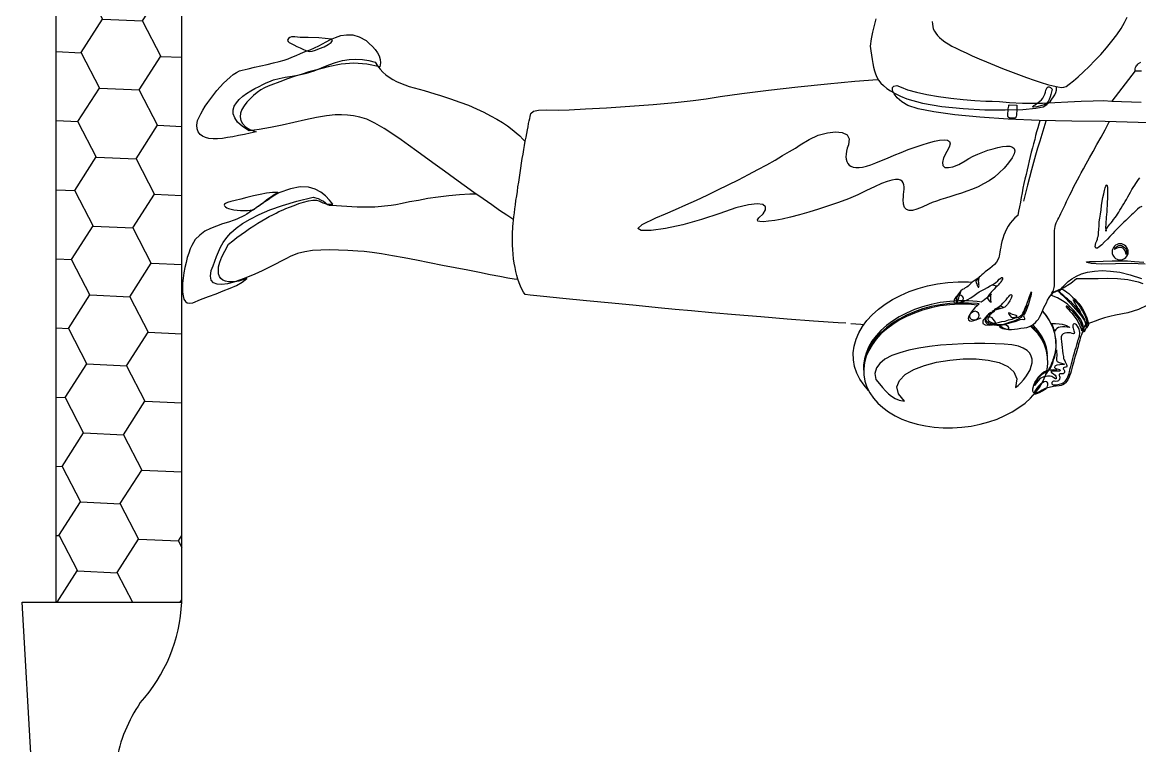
# Model space of a CAD drawing. Header units: inches. Extents: x -48022 to 80112, y -8164 to 5118.
# Drawn here: x 70056.1 to 70132, y -2224.5 to -2175.4 of the extents above; entities that cross this region are included whole.
import ezdxf

# ---------------------------------------------------------------- set-up
doc = ezdxf.new("R2010")
doc.units = ezdxf.units.IN
doc.header["$LTSCALE"] = 10
doc.linetypes.add('Amconstr', pattern=[9999, 9999, 0])
for name, color, linetype in [('1_HATCH', 8, 'Continuous'), ('1_LINE', 4, 'Continuous'), ('1_MAN', 7, 'Continuous'), ('CKS_PROPERTY LINE', 5, 'Continuous'), ('MS GATE', 1, 'Continuous')]:
    doc.layers.add(name, color=color, linetype=linetype)

# ---------------------------------------------------------------- blocks, each defined once
blk = doc.blocks.new('A$C0EFB6530')
at = {"layer": '1_LINE', "lineweight": 30}
for p, q in [((0, 0), (0, 25)), ((45, 17.5), (45, 2.5)), ((45, 2.5), (0, 0))]:
    blk.add_line(p, q, dxfattribs=at)
for centre, radius, start, end in [((-1.11, 0.02), 25, 47.5584, 87.4438), ((29.69, 39.23), 25, 236.1149, 259.1777), ((8.16, 205.93), 192, 275.033, 281.0635)]:
    blk.add_arc(centre, radius, start, end, dxfattribs=at)
blk = doc.blocks.new('Frau1')
at = {"layer": '1_MAN'}
blk.add_line((1035.69, 140.57), (1039.17, 137.89), dxfattribs=at)
at = {"layer": '1_MAN', "linetype": 'Continuous'}
for points in [[(1061.31, 131.02), (1061.28, 131.1), (1060.76, 132.25), (1060.23, 133.14), (1059.67, 133.79), (1059.67, 133.98), (1059.67, 134.5), (1059.67, 135.28), (1059.67, 136.29), (1059.66, 137.42), (1059.67, 138.56), (1059.79, 139.74), (1060.07, 140.95), (1060.25, 141.46)], [(1039.17, 137.89), (1039.3, 141.27)], [(1041.76, 145.3), (1041.65, 140.93), (1041.55, 137.11), (1041.51, 133.26), (1041.42, 129.48), (1041.25, 125.91), (1041.02, 122.63), (1040.75, 119.73), (1040.43, 117.31), (1040.06, 115.48), (1039.68, 114.31), (1039.26, 113.61), (1038.8, 113.07), (1038.35, 112.71), (1037.95, 112.52), (1037.62, 112.52), (1037.43, 112.67), (1037.39, 113.02), (1037.58, 113.53), (1037.87, 114.28), (1038.15, 115.29), (1038.4, 116.49), (1038.63, 117.84), (1038.82, 119.26), (1038.98, 120.69), (1039.09, 122.06), (1039.17, 123.34), (1039.18, 124.04), (1039.24, 124.92), (1039.32, 126.07), (1039.41, 127.57), (1039.43, 128.6), (1039.41, 129.88), (1039.34, 131.31), (1039.26, 132.82), (1039.18, 134.33), (1039.13, 135.72), (1039.11, 136.94), (1039.17, 137.89)], [(1058.01, 141.75), (1057.96, 140.13), (1058, 138.31), (1058.01, 136.65), (1057.96, 135.51), (1057.84, 135.01), (1057.77, 134.97), (1057.73, 135.32), (1057.71, 135.99), (1057.69, 136.9), (1057.65, 137.93), (1057.63, 138.92), (1057.65, 139.69), (1057.71, 140.51), (1057.79, 141.58)], [(1055.55, 136.02), (1055.32, 136.14), (1055.15, 136.22), (1054.98, 136.25), (1054.83, 136.31), (1054.62, 136.33), (1054.37, 136.35), (1054.01, 136.37), (1053.55, 136.41), (1053.15, 136.44), (1052.71, 136.5), (1052.23, 136.56), (1051.74, 136.64), (1051.26, 136.71), (1050.76, 136.79), (1050.31, 136.86), (1049.91, 136.96), (1049.52, 137.04), (1049.22, 137.13), (1049.01, 137.21), (1048.88, 137.26), (1048.86, 137.32), (1048.95, 137.36), (1049.18, 137.4), (1049.56, 137.4), (1050.02, 137.4), (1050.44, 137.38), (1050.86, 137.36), (1051.24, 137.34), (1051.62, 137.32), (1051.97, 137.3), (1052.29, 137.28), (1052.6, 137.25), (1052.86, 137.23), (1053.11, 137.21), (1053.32, 137.19), (1053.53, 137.19), (1053.68, 137.17), (1053.82, 137.17), (1053.93, 137.19), (1054.01, 137.21), (1054.12, 137.23), (1054.18, 137.23), (1054.2, 137.21), (1054.18, 137.19), (1054.08, 137.21), (1053.93, 137.28), (1053.72, 137.42), (1053.42, 137.67), (1053.24, 137.82), (1053.05, 137.97), (1052.86, 138.1), (1052.65, 138.26), (1052.44, 138.41), (1052.23, 138.54), (1052.01, 138.7), (1051.78, 138.83), (1051.55, 138.98), (1051.3, 139.13), (1051.05, 139.29), (1050.78, 139.42), (1050.54, 139.57), (1050.25, 139.73), (1049.98, 139.9), (1049.7, 140.05), (1049.41, 140.2), (1049.16, 140.37), (1048.91, 140.53), (1048.69, 140.68), (1048.46, 140.83), (1048.25, 140.99), (1048.04, 141.14)], [(1051.36, 141.35), (1051.49, 141.1), (1051.68, 140.85), (1051.81, 140.7), (1051.97, 140.55), (1052.16, 140.36), (1052.33, 140.15), (1052.54, 139.94), (1052.75, 139.73), (1052.98, 139.5), (1053.19, 139.27), (1053.42, 139.04), (1053.65, 138.81), (1053.86, 138.58), (1054.08, 138.37), (1054.27, 138.18), (1054.47, 137.99), (1054.66, 137.82), (1054.81, 137.67), (1055.12, 137.38), (1055.46, 137.05), (1055.78, 136.75), (1056.03, 136.44), (1056.18, 136.22), (1056.18, 136.04), (1055.99, 135.97), (1055.55, 136.02)], [(1062.82, 141.94), (1063.28, 140.97), (1063.64, 139.74), (1063.91, 138.3), (1064.06, 137.67), (1064.23, 137.05), (1064.43, 136.48), (1064.6, 135.97), (1064.77, 135.55), (1064.9, 135.2), (1065, 134.99), (1065.04, 134.92), (1064.69, 134.8), (1064.35, 134.67), (1064.04, 134.5), (1063.74, 134.31), (1063.45, 134.12), (1063.18, 133.91), (1062.92, 133.68), (1062.69, 133.45), (1062.46, 133.22), (1062.25, 132.99), (1062.04, 132.76), (1061.87, 132.55), (1061.7, 132.34), (1061.52, 132.15), (1061.39, 131.96), (1061.26, 131.81), (1060.99, 131.96), (1060.69, 132.19), (1060.36, 132.48), (1060.04, 132.84), (1059.71, 133.28), (1059.43, 133.79), (1059.16, 134.4), (1058.97, 135.09), (1058.82, 135.87), (1058.76, 136.77), (1058.82, 137.74), (1058.97, 138.83), (1059.25, 140.01), (1059.67, 141.31)], [(1035.69, 140.57), (1035.56, 140.57), (1035.45, 140.58), (1035.31, 140.62), (1035.22, 140.68), (1035.1, 140.74), (1035.01, 140.81), (1034.91, 140.89), (1034.84, 140.99), (1034.68, 141.23)], [(1035.71, 141.31), (1035.73, 140.91), (1035.73, 140.66), (1035.69, 140.57)], [(1029.97, 117.12), (1030.28, 117.14), (1030.56, 117.18), (1030.83, 117.25), (1031.1, 117.38), (1031.34, 117.54), (1031.59, 117.73), (1031.84, 117.96), (1032.07, 118.24), (1032.32, 118.57), (1032.56, 118.95), (1032.81, 119.39), (1033.06, 119.88), (1033.33, 120.42), (1033.61, 121.05), (1033.94, 121.75), (1034.28, 122.55), (1034.64, 123.41), (1035.03, 124.31), (1035.39, 125.25), (1035.75, 126.18), (1036.11, 127.11), (1036.44, 128.03), (1036.74, 128.91), (1037.01, 129.71), (1037.24, 130.45), (1037.41, 131.1), (1037.54, 131.66), (1037.6, 132.06), (1037.58, 132.34), (1037.47, 132.61), (1037.2, 132.97), (1036.84, 133.45), (1036.36, 134), (1035.79, 134.61), (1035.16, 135.26), (1034.47, 135.93), (1033.77, 136.6), (1033, 137.26), (1032.26, 137.88), (1031.52, 138.45), (1030.79, 138.96), (1030.1, 139.36), (1029.47, 139.67)], [(1056.6, 137.91), (1056.79, 137.93), (1056.97, 137.99), (1057.12, 138.07), (1057.27, 138.18), (1057.38, 138.31), (1057.46, 138.49), (1057.52, 138.66), (1057.54, 138.85), (1057.52, 139.04), (1057.46, 139.21), (1057.38, 139.36), (1057.27, 139.52), (1057.12, 139.63), (1056.97, 139.71), (1056.79, 139.76), (1056.6, 139.78), (1056.41, 139.76), (1056.24, 139.71), (1056.09, 139.63), (1055.93, 139.52), (1055.82, 139.36), (1055.74, 139.21), (1055.69, 139.04), (1055.67, 138.85), (1055.69, 138.66), (1055.74, 138.49), (1055.82, 138.31), (1055.93, 138.18), (1056.09, 138.07), (1056.24, 137.99), (1056.41, 137.93), (1056.6, 137.91)], [(1056.35, 138.14), (1056.24, 138.22), (1056.13, 138.31), (1056.01, 138.43), (1055.93, 138.56), (1055.86, 138.7), (1055.84, 138.85), (1055.88, 139.02), (1055.97, 139.19), (1056.09, 139.34), (1056.22, 139.46), (1056.34, 139.53), (1056.45, 139.57), (1056.56, 139.59), (1056.68, 139.59), (1056.79, 139.57), (1056.91, 139.55), (1056.7, 139.5), (1056.49, 139.42), (1056.32, 139.31), (1056.18, 139.15), (1056.11, 138.98), (1056.09, 138.75), (1056.16, 138.47), (1056.35, 138.14)], [(1064.25, 123.26), (1064.56, 123.26), (1064.79, 123.34), (1064.92, 123.47), (1064.98, 123.66), (1065.02, 123.93), (1065.04, 124.23), (1065.07, 124.58), (1065.13, 124.96), (1065.36, 125.26), (1065.49, 125.59), (1065.57, 125.93), (1065.57, 126.28), (1065.55, 126.64), (1065.49, 127), (1065.44, 127.38), (1065.38, 127.74), (1065.34, 128.07), (1065.25, 128.36), (1065.11, 128.62), (1064.96, 128.85), (1064.77, 129.06), (1064.58, 129.23), (1064.37, 129.4), (1064.14, 129.54), (1063.87, 129.67), (1063.6, 129.79), (1063.34, 129.9), (1063.05, 130.03), (1062.77, 130.17), (1062.48, 130.32), (1062.19, 130.47), (1061.89, 130.66), (1061.62, 130.83), (1061.39, 130.97), (1061.2, 131.08), (1061.03, 131.16), (1060.88, 131.2), (1060.72, 131.24), (1060.55, 131.25), (1060.38, 131.25), (1060.25, 131.25), (1060.04, 131.25), (1059.75, 131.25), (1059.43, 131.25), (1059.06, 131.25), (1058.64, 131.25), (1058.22, 131.25), (1057.79, 131.25), (1057.35, 131.25), (1056.91, 131.25), (1056.47, 131.25), (1056.09, 131.25), (1055.73, 131.25), (1055.4, 131.25), (1055.13, 131.25), (1054.94, 131.25), (1054.64, 131.25), (1054.37, 131.25), (1054.12, 131.27), (1053.91, 131.29), (1053.68, 131.33), (1053.47, 131.39), (1053.26, 131.46), (1053.02, 131.58), (1052.86, 131.66), (1052.67, 131.75), (1052.44, 131.87), (1052.18, 132), (1051.87, 132.13), (1051.55, 132.29), (1051.18, 132.48), (1050.8, 132.65), (1050.4, 132.84), (1050, 133.05), (1049.58, 133.26), (1049.14, 133.47), (1048.72, 133.7), (1048.28, 133.91), (1047.87, 134.14), (1047.45, 134.36), (1046.99, 134.61), (1046.42, 134.94), (1045.75, 135.3), (1045, 135.72), (1044.2, 136.16), (1043.36, 136.64), (1042.49, 137.11), (1041.59, 137.59), (1041.56, 137.6)], [(1065.89, 134.63), (1065.74, 134.65), (1065.55, 134.65), (1065.34, 134.61), (1065.11, 134.57), (1064.9, 134.5), (1064.69, 134.42), (1064.5, 134.35), (1064.35, 134.25), (1064.1, 134.08), (1063.8, 133.85), (1063.41, 133.54), (1063.03, 133.16), (1062.63, 132.72), (1062.25, 132.19), (1061.91, 131.6), (1061.64, 130.93), (1061.49, 130.99), (1061.39, 131.03), (1061.35, 131.06), (1061.33, 131.06), (1061.16, 131.5), (1061.03, 131.83), (1060.93, 132.06), (1060.9, 132.13), (1060.99, 132.29), (1061.12, 132.48), (1061.28, 132.69), (1061.43, 132.9), (1061.62, 133.12), (1061.85, 133.35), (1062.08, 133.6), (1062.33, 133.83), (1062.59, 134.06), (1062.9, 134.29), (1063.2, 134.5), (1063.53, 134.69), (1063.87, 134.84), (1064.23, 134.99), (1064.62, 135.11), (1065.02, 135.19), (1065.15, 135.15), (1065.28, 135.05), (1065.4, 134.96), (1065.51, 134.86), (1065.61, 134.78), (1065.7, 134.75), (1065.8, 134.69), (1065.89, 134.63)], [(1061.28, 131.01), (1061.16, 131.48), (1061.12, 131.64), (1061.14, 131.71), (1061.22, 131.77), (1061.35, 131.87), (1061.45, 132), (1061.6, 132.17), (1061.81, 132.38), (1062.06, 132.63), (1062.33, 132.88), (1062.61, 133.16), (1062.92, 133.43), (1063.24, 133.7), (1063.55, 133.96), (1063.85, 134.21), (1064.14, 134.44), (1064.39, 134.61), (1064.6, 134.77), (1064.79, 134.86), (1064.9, 134.92), (1064.98, 134.9), (1065.07, 134.8), (1065.21, 134.73), (1065.38, 134.65), (1065.57, 134.57), (1065.76, 134.52), (1065.97, 134.44), (1066.18, 134.38), (1066.37, 134.31), (1066.58, 134.23), (1066.81, 134.17), (1067.04, 134.12), (1067.29, 134.04), (1067.53, 133.98), (1067.78, 133.93), (1068.05, 133.85), (1068.3, 133.77), (1068.68, 133.66), (1069.06, 133.54), (1069.42, 133.45), (1069.77, 133.35), (1070.09, 133.28), (1070.4, 133.18), (1070.66, 133.11), (1070.93, 133.01), (1071.16, 132.91), (1071.39, 132.8), (1071.56, 132.69), (1071.73, 132.55), (1071.86, 132.4), (1071.96, 132.23), (1072.04, 132.02), (1072.08, 131.81), (1072.17, 131.14), (1072.27, 130.63), (1072.4, 130.19), (1072.61, 129.82), (1072.72, 129.63), (1072.84, 129.4), (1072.91, 129.19), (1072.93, 128.98), (1072.88, 128.83), (1072.72, 128.74), (1072.44, 128.74), (1072.02, 128.87), (1071.71, 129), (1071.43, 129.16), (1071.14, 129.35), (1070.89, 129.56), (1070.66, 129.79), (1070.47, 130.03), (1070.36, 130.28), (1070.28, 130.55), (1070.11, 130.66), (1069.9, 130.78), (1069.69, 130.87), (1069.48, 130.97), (1069.27, 131.05), (1069.12, 131.1), (1069, 131.12), (1068.97, 131.14), (1068.93, 131.16), (1068.85, 131.2), (1068.7, 131.24), (1068.51, 131.31), (1068.26, 131.37), (1067.97, 131.43), (1067.65, 131.46), (1067.27, 131.46), (1066.87, 131.45), (1066.45, 131.39), (1065.99, 131.29), (1065.49, 131.14), (1065, 130.93), (1064.46, 130.64), (1063.93, 130.28), (1063.43, 129.86), (1063.43, 129.86)], [(1062.57, 133.91), (1062.78, 134.06), (1062.99, 134.21), (1063.22, 134.35), (1063.45, 134.5), (1063.68, 134.63), (1063.91, 134.75), (1064.14, 134.84), (1064.35, 134.92), (1064.58, 134.97), (1064.81, 134.99), (1065.02, 134.99), (1065.19, 134.99), (1065.32, 134.97), (1065.36, 134.96), (1065.3, 134.92), (1065.11, 134.9), (1064.9, 134.88), (1064.73, 134.84), (1064.6, 134.8), (1064.48, 134.77), (1064.35, 134.71), (1064.21, 134.63), (1064.02, 134.54), (1063.8, 134.4), (1063.57, 134.27), (1063.39, 134.17), (1063.28, 134.1), (1063.2, 134.06), (1063.15, 134), (1063.09, 133.96), (1063.01, 133.93), (1062.9, 133.85), (1062.75, 133.75), (1062.55, 133.64), (1062.38, 133.53), (1062.23, 133.45), (1062.15, 133.43), (1062.15, 133.49), (1062.29, 133.64), (1062.57, 133.91)], [(1065.72, 134.4), (1065.61, 134.44), (1065.51, 134.46), (1065.4, 134.48), (1065.26, 134.46), (1065.11, 134.42), (1064.94, 134.36), (1064.73, 134.25), (1064.48, 134.12), (1064.21, 133.94), (1063.95, 133.75), (1063.72, 133.56), (1063.51, 133.37), (1063.34, 133.2), (1063.18, 133.05), (1063.05, 132.91), (1062.97, 132.82), (1062.9, 132.69), (1062.88, 132.61), (1062.96, 132.61), (1063.11, 132.72), (1063.2, 132.82), (1063.32, 132.91), (1063.45, 133.03), (1063.57, 133.14), (1063.7, 133.26), (1063.85, 133.39), (1063.99, 133.51), (1064.14, 133.62), (1064.29, 133.74), (1064.46, 133.83), (1064.65, 133.94), (1064.84, 134.04), (1065.05, 134.16), (1065.26, 134.23), (1065.49, 134.33), (1065.72, 134.4)], [(1071.98, 131.1), (1071.96, 131.46), (1071.92, 131.81), (1071.83, 132.11), (1071.69, 132.34), (1071.6, 132.44), (1071.5, 132.53), (1071.37, 132.63), (1071.24, 132.72), (1071.06, 132.8), (1070.87, 132.88), (1070.66, 132.95), (1070.43, 133.01), (1070.28, 133.05), (1070.09, 133.09), (1069.84, 133.14), (1069.56, 133.22), (1069.27, 133.3), (1068.95, 133.39), (1068.62, 133.47), (1068.28, 133.56), (1067.95, 133.66), (1067.65, 133.75), (1067.36, 133.83), (1067.1, 133.91), (1066.87, 133.96), (1066.68, 134.02), (1066.54, 134.08), (1066.47, 134.1), (1066.35, 134.14), (1066.24, 134.16), (1066.08, 134.17), (1065.91, 134.17), (1065.74, 134.14), (1065.57, 134.1), (1065.38, 134.02), (1065.21, 133.91), (1065.05, 133.79), (1064.98, 133.68), (1064.94, 133.58), (1064.94, 133.51), (1065, 133.43), (1065.07, 133.39), (1065.19, 133.37), (1065.3, 133.37), (1065.44, 133.41), (1065.59, 133.47), (1065.72, 133.51), (1065.86, 133.54), (1065.97, 133.56), (1066.05, 133.53), (1066.07, 133.45), (1066.03, 133.32), (1065.97, 133.12), (1065.95, 132.9), (1065.95, 132.67), (1066.01, 132.44), (1066.08, 132.25), (1066.22, 132.09), (1066.41, 132.02), (1066.66, 132.02), (1066.96, 132.06), (1067.31, 132.11), (1067.67, 132.15), (1068.05, 132.19), (1068.39, 132.23), (1068.7, 132.29), (1068.93, 132.32), (1069.08, 132.38), (1069.19, 132.46), (1069.33, 132.51), (1069.46, 132.57), (1069.61, 132.63), (1069.73, 132.67), (1069.84, 132.67), (1069.92, 132.63), (1069.94, 132.55), (1069.96, 132.38), (1070.03, 132.29), (1070.11, 132.27), (1070.22, 132.34), (1070.36, 132.42), (1070.51, 132.42), (1070.64, 132.36), (1070.7, 132.25), (1070.7, 132.09), (1070.72, 131.9), (1070.76, 131.79), (1070.89, 131.79), (1070.99, 131.83), (1071.1, 131.87), (1071.2, 131.87), (1071.29, 131.85), (1071.37, 131.83), (1071.45, 131.77), (1071.52, 131.71), (1071.56, 131.62), (1071.58, 131.43), (1071.56, 131.27), (1071.54, 131.14), (1071.6, 131.05), (1071.71, 130.97), (1071.85, 130.97), (1071.94, 131.01), (1071.98, 131.1)], [(1065.78, 131.29), (1065.65, 131.25), (1065.49, 131.2), (1065.34, 131.14), (1065.21, 131.08), (1065.09, 131.03), (1065, 130.97), (1064.92, 130.95), (1064.9, 130.93), (1064.9, 131.37), (1064.92, 131.79), (1064.98, 132.13), (1065.04, 132.42), (1065.11, 132.63), (1065.23, 132.84), (1065.32, 132.99), (1065.36, 133.05), (1065.32, 132.72), (1065.28, 132.44), (1065.28, 132.17), (1065.3, 131.92), (1065.36, 131.71), (1065.46, 131.54), (1065.59, 131.41), (1065.78, 131.29)], [(1072.04, 128.95), (1071.86, 129.02), (1071.66, 129.12), (1071.43, 129.25), (1071.18, 129.42), (1070.95, 129.63), (1070.72, 129.88), (1070.53, 130.19), (1070.4, 130.53), (1070.24, 130.66), (1070.07, 130.8), (1069.88, 130.89), (1069.69, 130.97), (1069.48, 131.05), (1069.29, 131.1), (1069.1, 131.16), (1068.93, 131.22), (1068.7, 131.29), (1068.51, 131.35), (1068.34, 131.39), (1068.2, 131.43), (1068.09, 131.45), (1067.99, 131.46), (1067.95, 131.48), (1067.94, 131.48), (1068.2, 131.5), (1068.45, 131.52), (1068.66, 131.52), (1068.83, 131.5), (1068.98, 131.5), (1069.12, 131.5), (1069.21, 131.52), (1069.27, 131.56), (1069.39, 131.81), (1069.52, 132.17), (1069.6, 132.42), (1069.63, 132.29), (1069.65, 131.88), (1069.71, 131.54), (1069.82, 131.31), (1069.96, 131.25), (1070.05, 131.33), (1070.09, 131.43), (1070.13, 131.56), (1070.17, 131.71), (1070.22, 131.87), (1070.32, 131.92), (1070.38, 131.85), (1070.4, 131.58), (1070.38, 131.22), (1070.4, 130.95), (1070.43, 130.82), (1070.55, 130.93), (1070.7, 131.16), (1070.85, 131.33), (1070.99, 131.43), (1071.08, 131.45), (1071.18, 131.45), (1071.27, 131.45), (1071.27, 131.37), (1071.16, 131.2), (1071.01, 130.97), (1070.97, 130.74), (1070.99, 130.47), (1071.05, 130.13), (1071.06, 130.03), (1071.08, 129.94), (1071.14, 129.82), (1071.22, 129.69), (1071.33, 129.54), (1071.5, 129.37), (1071.73, 129.18), (1072.04, 128.95)], [(1029.65, 110.61), (1030.43, 110.4), (1031.21, 110.23), (1031.99, 110.08), (1032.81, 109.94), (1033.37, 110.04), (1033.88, 110.12), (1034.38, 110.17), (1034.84, 110.25), (1035.26, 110.35), (1035.66, 110.44), (1036.04, 110.56), (1036.4, 110.73), (1036.74, 110.92), (1037.09, 111.19), (1037.39, 111.49), (1037.72, 111.87), (1038, 112.31), (1038.31, 112.85), (1038.59, 113.46), (1038.9, 114.18), (1039.41, 115.99), (1039.8, 118.22), (1040.04, 120.7), (1040.18, 123.2), (1040.2, 125.57), (1040.14, 127.61), (1040.01, 129.12), (1039.83, 129.94), (1039.72, 130.15), (1039.57, 130.36), (1039.38, 130.57), (1039.17, 130.78), (1038.94, 130.97), (1038.69, 131.14), (1038.44, 131.29), (1038.17, 131.41), (1037.91, 131.48), (1037.66, 131.5), (1037.51, 131.48), (1037.51, 131.5)], [(1037.79, 130.99), (1038.1, 130.91), (1038.4, 130.83), (1038.69, 130.76), (1038.98, 130.66), (1039.22, 130.53), (1039.43, 130.36), (1039.6, 130.11), (1039.7, 129.8), (1039.83, 129.21), (1039.87, 128.85), (1039.83, 128.72), (1039.7, 128.87), (1039.59, 129.02), (1039.47, 129.21), (1039.34, 129.39), (1039.18, 129.58), (1039.01, 129.75), (1038.82, 129.9), (1038.61, 130.03), (1038.38, 130.13), (1038.15, 130.21), (1037.93, 130.26), (1037.74, 130.34), (1037.6, 130.42), (1037.52, 130.51), (1037.52, 130.63), (1037.6, 130.8), (1037.79, 130.99)], [(1063.48, 129.84), (1063.85, 130.17), (1064.54, 130.64), (1065.26, 131.01), (1066.01, 131.25), (1066.81, 131.39), (1067.61, 131.41), (1068.39, 131.31), (1069.18, 131.08), (1069.92, 130.76), (1070.64, 130.34), (1070.78, 130.24), (1070.78, 130.24)], [(1070.83, 109.22), (1071.56, 109.35), (1072.25, 109.58), (1072.9, 109.91), (1073.51, 110.33), (1074.08, 110.82), (1074.61, 111.41), (1075.11, 112.08), (1075.55, 112.83), (1075.93, 113.61), (1076.25, 114.47), (1076.52, 115.38), (1076.73, 116.34), (1076.86, 117.35), (1076.94, 118.38), (1076.96, 119.45), (1076.88, 120.53), (1076.75, 121.62), (1076.52, 122.67), (1076.25, 123.66), (1075.93, 124.62), (1075.53, 125.51), (1075.09, 126.35), (1074.61, 127.13), (1074.08, 127.86), (1073.51, 128.49), (1072.9, 129.04), (1072.27, 129.52), (1071.6, 129.9), (1070.91, 130.21), (1070.22, 130.4), (1069.5, 130.49), (1068.77, 130.47), (1068.05, 130.34), (1067.36, 130.11), (1066.71, 129.79), (1066.1, 129.37), (1065.53, 128.85), (1065.19, 128.47)], [(1070.28, 130.57), (1070.26, 130.64), (1070.24, 130.87), (1070.22, 131.18), (1070.26, 131.52)], [(1072.3, 130.4), (1072.23, 130.43), (1072.11, 130.47), (1072, 130.49), (1071.88, 130.49), (1071.77, 130.49), (1071.67, 130.43), (1071.62, 130.36), (1071.58, 130.24), (1071.62, 130.07), (1071.73, 129.86), (1071.9, 129.65), (1072.13, 129.42), (1072.36, 129.21), (1072.59, 129.06), (1072.78, 128.93), (1072.95, 128.89), (1073.03, 128.95), (1073.03, 129.1), (1072.95, 129.33), (1072.84, 129.6), (1072.69, 129.86), (1072.53, 130.11), (1072.4, 130.3), (1072.3, 130.4)], [(1041.42, 129.57), (1041.46, 129.56), (1041.86, 129.44), (1042.28, 129.33), (1042.71, 129.19), (1043.15, 129.08), (1043.63, 128.97), (1044.11, 128.83), (1044.58, 128.7), (1045.08, 128.58), (1045.58, 128.45), (1046.09, 128.34), (1046.61, 128.2), (1047.14, 128.09), (1047.65, 127.97), (1048.19, 127.84), (1048.72, 127.73), (1049.26, 127.61), (1049.79, 127.52), (1050.33, 127.4), (1050.86, 127.31), (1051.38, 127.21), (1051.91, 127.11), (1052.42, 127.02), (1052.69, 126.69), (1052.98, 126.39), (1053.3, 126.14), (1053.63, 125.91), (1053.99, 125.72), (1054.33, 125.55), (1054.69, 125.42), (1055.06, 125.3), (1055.42, 125.19), (1055.74, 125.11), (1056.07, 125.04), (1056.37, 124.98), (1056.64, 124.94), (1056.89, 124.9), (1057.1, 124.86), (1057.25, 124.83), (1057.52, 124.71), (1057.79, 124.54), (1058.05, 124.31), (1058.28, 124.06), (1058.51, 123.8), (1058.74, 123.53), (1058.93, 123.26), (1059.12, 123.05), (1059.27, 122.86), (1059.41, 122.71), (1059.54, 122.55), (1059.64, 122.42), (1059.71, 122.31), (1059.79, 122.19), (1059.87, 122.08), (1059.94, 121.96), (1060.02, 121.85), (1060.09, 121.75), (1060.15, 121.68), (1060.23, 121.62), (1060.29, 121.56), (1060.36, 121.49), (1060.46, 121.39), (1060.57, 121.26), (1060.69, 121.11), (1060.78, 120.95), (1060.88, 120.8), (1060.97, 120.63), (1061.12, 120.44), (1061.32, 120.27), (1061.56, 120.08), (1061.89, 119.88), (1062.29, 119.9), (1062.46, 120.08), (1062.48, 120.36), (1062.36, 120.74), (1062.15, 121.16), (1061.91, 121.58), (1061.66, 121.96), (1061.43, 122.27), (1061.24, 122.55), (1061.07, 122.86), (1060.9, 123.18), (1060.72, 123.51), (1060.55, 123.81), (1060.38, 124.14), (1060.17, 124.43), (1059.94, 124.69), (1059.75, 124.88), (1059.64, 125.04), (1059.58, 125.13), (1059.56, 125.21), (1059.6, 125.23), (1059.66, 125.23), (1059.75, 125.23), (1059.87, 125.19), (1059.96, 125.15), (1060.07, 125.07), (1060.21, 124.98), (1060.32, 124.86), (1060.46, 124.73), (1060.61, 124.6), (1060.74, 124.44), (1060.9, 124.29), (1061.03, 124.16), (1061.16, 124.04), (1061.28, 123.93), (1061.39, 123.85), (1061.51, 123.76), (1061.6, 123.68), (1061.72, 123.6), (1061.83, 123.51), (1061.96, 123.4), (1062.1, 123.22), (1062.27, 123.03), (1062.44, 122.8)], [(1041.44, 130.27), (1041.51, 130.24), (1042.26, 130.02), (1043.04, 129.79), (1043.82, 129.56), (1044.62, 129.31), (1045.44, 129.08), (1046.28, 128.85), (1047.14, 128.62), (1048.02, 128.37), (1048.91, 128.15), (1049.81, 127.92), (1050.73, 127.69)], [(1068.37, 130.45), (1067.65, 130.32), (1066.96, 130.09), (1066.31, 129.77), (1065.7, 129.35), (1065.13, 128.85), (1065.03, 128.74)], [(1068.62, 130.45), (1067.9, 130.32), (1067.21, 130.09), (1066.56, 129.77), (1065.95, 129.35), (1065.38, 128.85), (1065.13, 128.58)], [(1063.62, 124.14), (1063.7, 124.01), (1063.8, 123.89), (1063.89, 123.8), (1064.01, 123.7), (1064.12, 123.62), (1064.23, 123.59), (1064.33, 123.55), (1064.41, 123.55), (1064.48, 123.59), (1064.58, 123.64), (1064.67, 123.76), (1064.75, 123.91), (1064.81, 124.1), (1064.83, 124.33), (1064.81, 124.6), (1064.75, 124.92), (1064.67, 125.19), (1064.6, 125.55), (1064.48, 125.93), (1064.39, 126.35), (1064.25, 126.73), (1064.14, 127.08), (1063.99, 127.34), (1063.85, 127.52), (1063.7, 127.61), (1063.51, 127.71), (1063.32, 127.78), (1063.09, 127.88), (1062.88, 127.97), (1062.65, 128.05), (1062.42, 128.13), (1062.21, 128.2), (1061.98, 128.28), (1061.77, 128.36), (1061.56, 128.43), (1061.39, 128.51), (1061.28, 128.57), (1061.24, 128.58), (1061.3, 128.6), (1061.45, 128.57), (1061.72, 128.51), (1062.02, 128.41), (1062.38, 128.32), (1062.75, 128.2), (1063.09, 128.09), (1063.39, 127.97), (1063.64, 127.86), (1063.81, 127.76), (1064.01, 127.67), (1064.1, 127.71), (1064.18, 127.76), (1064.27, 127.8), (1064.37, 127.8), (1064.44, 127.8), (1064.46, 127.73), (1064.44, 127.54), (1064.46, 127.27), (1064.56, 127), (1064.69, 126.66), (1064.81, 126.22), (1064.92, 125.78), (1065.02, 125.49), (1065.05, 125.25), (1065.04, 124.96), (1065, 124.56), (1064.96, 124.08), (1064.86, 123.66), (1064.65, 123.4), (1064.6, 123.38), (1064.52, 123.36), (1064.43, 123.34), (1064.31, 123.36), (1064.18, 123.4), (1064.06, 123.47), (1063.91, 123.57), (1063.78, 123.72), (1063.7, 123.81), (1063.62, 123.95), (1063.53, 124.08), (1063.45, 124.2), (1063.41, 124.29), (1063.41, 124.31), (1063.49, 124.27), (1063.62, 124.14)], [(1065.09, 124.96), (1065, 125.28), (1064.88, 125.65), (1064.75, 126.07), (1064.62, 126.47), (1064.46, 126.85), (1064.31, 127.17), (1064.16, 127.44), (1064.01, 127.57), (1063.85, 127.65), (1063.66, 127.73), (1063.47, 127.8), (1063.28, 127.88), (1063.11, 127.95), (1062.94, 128.01), (1062.8, 128.05), (1062.71, 128.09)], [(1072.29, 126.75), (1072.04, 127.06), (1071.73, 127.36), (1071.41, 127.67), (1071.05, 127.95), (1070.64, 128.22), (1070.24, 128.43), (1069.82, 128.58), (1069.42, 128.68), (1069.02, 128.68), (1068.66, 128.58), (1068.3, 128.39), (1067.99, 128.09), (1067.73, 127.65), (1067.5, 127.08), (1067.34, 126.33), (1067.27, 125.44), (1067.23, 124.39), (1067.21, 123.22), (1067.21, 122), (1067.23, 120.7), (1067.31, 119.41), (1067.4, 118.09), (1067.53, 116.81), (1067.73, 115.59), (1067.97, 114.43), (1068.26, 113.38), (1068.6, 112.44), (1069.02, 111.66), (1069.5, 111.07), (1070.03, 110.67), (1070.66, 110.5), (1071.37, 110.59), (1071.85, 111.01), (1072.27, 111.38), (1072.67, 111.72), (1073.01, 112.06), (1073.3, 112.43), (1073.54, 112.85), (1073.74, 113.32), (1073.87, 113.91), (1073.01, 113.23), (1072.19, 113.05), (1071.46, 113.34), (1070.8, 114.01), (1070.22, 115), (1069.75, 116.22), (1069.37, 117.63), (1069.12, 119.14), (1068.98, 120.69), (1068.98, 122.19), (1069.12, 123.6), (1069.4, 124.86), (1069.86, 125.86), (1070.49, 126.56), (1071.29, 126.89), (1072.29, 126.75)], [(1039.64, 126.92), (1040.01, 126.92), (1040.33, 126.91), (1040.58, 126.87), (1040.79, 126.85), (1040.96, 126.83), (1041.05, 126.79), (1041.13, 126.77), (1041.15, 126.77), (1041.15, 126.31), (1041.13, 126.05), (1041.05, 125.91), (1040.92, 125.88), (1040.6, 125.88), (1040.31, 125.89), (1040.08, 125.91), (1039.91, 125.93), (1039.76, 125.97), (1039.66, 125.99), (1039.6, 126.01), (1039.59, 126.01), (1039.64, 126.92)], [(1046.07, 120.93), (1045.82, 121.37), (1045.56, 121.87), (1045.31, 122.4), (1045.08, 122.98), (1044.85, 123.57), (1044.68, 124.16), (1044.53, 124.71), (1044.43, 125.23), (1044.37, 125.7), (1044.39, 126.08), (1044.49, 126.39), (1044.66, 126.58), (1044.91, 126.66), (1045.27, 126.58), (1045.75, 126.35), (1046.32, 125.95), (1046.93, 125.44), (1047.46, 124.88), (1047.96, 124.31), (1048.38, 123.7), (1048.74, 123.07), (1049.07, 122.42), (1049.35, 121.77), (1049.6, 121.12), (1049.83, 120.49), (1050.02, 119.87), (1050.21, 119.26), (1050.38, 118.66), (1050.56, 118.11), (1050.73, 117.6), (1050.9, 117.12), (1051.09, 116.7), (1051.43, 115.97), (1051.68, 115.34), (1051.81, 114.85), (1051.83, 114.45), (1051.72, 114.14), (1051.47, 113.93), (1051.09, 113.82), (1050.57, 113.78), (1050.27, 113.8), (1049.96, 113.82), (1049.66, 113.84), (1049.35, 113.86), (1049.09, 113.88), (1048.84, 113.84), (1048.61, 113.76), (1048.44, 113.65), (1048.32, 113.47), (1048.25, 113.21), (1048.25, 112.88), (1048.32, 112.44), (1048.48, 111.91), (1048.72, 111.24), (1049.07, 110.46), (1049.51, 109.54), (1050, 108.51), (1050.46, 107.43), (1050.9, 106.28), (1051.3, 105.14), (1051.68, 103.99), (1052.02, 102.85), (1052.33, 101.76), (1052.6, 100.73), (1052.81, 99.78), (1052.96, 98.94), (1053.07, 98.21), (1053.13, 97.62), (1053.11, 97.2), (1053.04, 96.95), (1052.9, 96.91), (1052.69, 97.09), (1052.2, 97.58), (1051.74, 97.85), (1051.38, 97.83), (1051.13, 97.53), (1051.05, 96.88), (1051.17, 95.87), (1051.51, 94.43), (1052.16, 92.58), (1052.88, 90.43), (1053.47, 88.27), (1053.89, 86.27), (1054.12, 84.61), (1054.12, 83.48), (1053.91, 83.08), (1053.44, 83.58), (1052.69, 85.16), (1052.21, 86.29), (1051.72, 87.45), (1051.18, 88.65), (1050.63, 89.86), (1050.04, 91.1), (1049.45, 92.32), (1048.86, 93.52), (1048.27, 94.72), (1047.65, 95.87), (1047.08, 96.95), (1046.53, 98), (1046, 98.96), (1045.48, 99.83), (1045.02, 100.62), (1044.6, 101.3), (1044.22, 101.86), (1043.61, 102.89), (1043.13, 103.95), (1042.85, 105), (1042.73, 105.94), (1042.81, 106.72), (1043.08, 107.27), (1043.54, 107.52), (1044.22, 107.43), (1044.6, 107.29), (1044.97, 107.2), (1045.31, 107.16), (1045.61, 107.14), (1045.9, 107.16), (1046.17, 107.24), (1046.38, 107.37), (1046.57, 107.52), (1046.7, 107.73), (1046.8, 108), (1046.85, 108.3), (1046.85, 108.67), (1046.8, 109.07), (1046.7, 109.53), (1046.55, 110.04), (1046.32, 110.61), (1046.05, 111.24), (1045.77, 111.97), (1045.44, 112.73), (1045.12, 113.53), (1044.79, 114.35), (1044.51, 115.15), (1044.22, 115.95), (1043.99, 116.7), (1043.8, 117.38), (1043.69, 117.98), (1043.65, 118.49), (1043.71, 118.87), (1043.84, 119.12), (1044.11, 119.2), (1044.49, 119.1), (1045.02, 118.82), (1045.73, 118.43), (1046.26, 118.3), (1046.62, 118.36), (1046.84, 118.59), (1046.87, 118.99), (1046.76, 119.52), (1046.49, 120.19), (1046.07, 120.93)], [(1064.1, 126.85), (1064.01, 126.94), (1063.93, 126.73), (1063.85, 126.41), (1063.78, 126.2), (1063.68, 126.08), (1063.64, 125.97), (1063.68, 125.93), (1063.81, 125.99), (1063.99, 126.14), (1064.14, 126.26), (1064.21, 126.37), (1064.21, 126.47), (1064.2, 126.54), (1064.18, 126.64), (1064.14, 126.73), (1064.1, 126.85)], [(1063.28, 124.27), (1063.17, 124.48), (1063.07, 124.67), (1062.97, 124.81), (1062.9, 124.92), (1062.82, 125.02), (1062.71, 125.13), (1062.54, 125.28), (1062.35, 125.47), (1062.14, 125.66), (1061.93, 125.84), (1061.75, 125.99), (1061.62, 126.1), (1061.56, 126.18), (1061.54, 126.26), (1061.6, 126.33), (1061.73, 126.33), (1061.96, 126.26), (1062.1, 126.18), (1062.25, 126.08), (1062.4, 126.01), (1062.55, 125.91), (1062.69, 125.82), (1062.8, 125.7), (1062.92, 125.61), (1062.99, 125.51), (1063.11, 125.21), (1063.22, 124.79), (1063.34, 124.37), (1063.45, 124.1), (1063.51, 124.01)], [(1063.03, 125.41), (1062.96, 125.21), (1062.88, 124.94)], [(1065, 125.59), (1065.05, 125.66), (1065.17, 125.82), (1065.36, 125.95), (1065.55, 125.95), (1065.59, 125.88), (1065.59, 125.7), (1065.55, 125.49), (1065.49, 125.28), (1065.42, 125.09), (1065.32, 124.96), (1065.21, 124.9), (1065.11, 124.98), (1065.09, 125.05), (1065.05, 125.25), (1065.02, 125.46), (1065, 125.59)], [(1060.43, 124.04), (1060.55, 124.6), (1060.56, 124.64)], [(1063.15, 125.04), (1063.05, 124.69)], [(1063.23, 124.77), (1063.15, 124.51)], [(1065.02, 124.27), (1064.98, 124.31), (1064.88, 124.39), (1064.75, 124.43), (1064.56, 124.33), (1064.39, 124.18), (1064.25, 124.04), (1064.16, 123.85), (1064.14, 123.62), (1064.16, 123.49), (1064.21, 123.36), (1064.29, 123.22), (1064.39, 123.11), (1064.5, 123.01), (1064.63, 122.98), (1064.77, 122.96), (1064.9, 122.99), (1065.05, 123.26), (1065.07, 123.7), (1065.04, 124.1), (1065.02, 124.27)], [(1061.51, 123.95), (1061.68, 123.78), (1061.81, 123.64), (1061.89, 123.53), (1061.93, 123.49), (1062.02, 123.57), (1062.14, 123.64), (1062.25, 123.7), (1062.35, 123.78), (1062.4, 123.85), (1062.44, 123.89), (1062.44, 123.93), (1062.36, 123.93), (1062.25, 123.91), (1062.15, 123.89), (1062.06, 123.89), (1061.96, 123.89), (1061.85, 123.89), (1061.75, 123.89), (1061.64, 123.91), (1061.51, 123.95)], [(1062.41, 122.84), (1062.35, 122.33), (1062.27, 121.3), (1062.25, 120.23), (1062.33, 119.14), (1062.46, 118.05), (1062.69, 117), (1062.96, 116.01), (1063.28, 115.06), (1063.68, 114.16), (1064.12, 113.32), (1064.6, 112.54), (1065.13, 111.83), (1065.7, 111.19), (1066.31, 110.63), (1066.94, 110.16), (1067.61, 109.77), (1068.3, 109.47), (1068.98, 109.28), (1069.71, 109.18), (1070.43, 109.2)], [(1062.63, 122.55), (1062.86, 122.31), (1063.09, 122.06), (1063.36, 121.83), (1063.7, 121.56), (1063.99, 121.45), (1064.23, 121.49), (1064.39, 121.64), (1064.46, 121.93), (1064.43, 122.29), (1064.25, 122.77)], [(1063.6, 123.89), (1063.7, 123.78), (1063.81, 123.64), (1063.93, 123.53), (1064.04, 123.41), (1064.16, 123.32), (1064.25, 123.26)], [(1059.56, 122.57), (1059.73, 122.4), (1059.87, 122.27), (1059.94, 122.19), (1059.98, 122.15), (1060.17, 122.21), (1060.32, 122.27), (1060.48, 122.33), (1060.59, 122.38), (1060.67, 122.42), (1060.7, 122.46), (1060.69, 122.5), (1060.61, 122.52), (1060.49, 122.54), (1060.38, 122.52), (1060.27, 122.52), (1060.15, 122.5), (1060.02, 122.48), (1059.87, 122.5), (1059.73, 122.52), (1059.56, 122.57)], [(1072.63, 109.77), (1072.02, 109.24), (1071.33, 108.76), (1070.63, 108.4), (1069.86, 108.15), (1069.08, 108.02), (1068.28, 108), (1067.5, 108.09), (1066.71, 108.32), (1065.97, 108.65), (1065.23, 109.07), (1064.54, 109.58), (1063.87, 110.19), (1063.24, 110.9), (1062.65, 111.68), (1062.12, 112.54), (1061.64, 113.46), (1061.2, 114.45), (1060.84, 115.5), (1060.53, 116.58), (1060.3, 117.75), (1060.15, 118.93), (1060.07, 120.13), (1060.07, 121.3), (1060.11, 121.73)], [(1062.62, 122.56), (1062.59, 122.33), (1062.52, 121.3), (1062.5, 120.23), (1062.57, 119.14), (1062.71, 118.05), (1062.94, 117), (1063.2, 116.01), (1063.53, 115.06), (1063.93, 114.16), (1064.37, 113.32), (1064.84, 112.54), (1065.38, 111.83), (1065.95, 111.19), (1066.56, 110.63), (1067.19, 110.16), (1067.86, 109.77), (1068.55, 109.47), (1069.23, 109.28), (1069.96, 109.18), (1070.68, 109.2)], [(1062.76, 122.42), (1062.75, 122.33), (1062.67, 121.3), (1062.65, 120.23), (1062.73, 119.14), (1062.86, 118.05), (1063.07, 117.02), (1063.36, 116.01), (1063.68, 115.06), (1064.08, 114.16), (1064.52, 113.32), (1065, 112.56), (1065.53, 111.83), (1066.1, 111.2), (1066.69, 110.65), (1067.34, 110.17), (1067.99, 109.79), (1068.68, 109.49), (1069.39, 109.3), (1070.11, 109.2), (1070.83, 109.22)], [(1063.7, 122.48), (1063.53, 122.29), (1063.47, 122.08), (1063.55, 121.85), (1063.7, 121.62), (1063.89, 121.43), (1064.1, 121.32), (1064.31, 121.28), (1064.48, 121.33), (1064.58, 121.47), (1064.6, 121.68), (1064.54, 121.93), (1064.46, 122.15), (1064.31, 122.36), (1064.14, 122.5), (1063.93, 122.55), (1063.7, 122.48)], [(1061.24, 120.44), (1061.35, 120.32), (1061.49, 120.19), (1061.62, 120.09), (1061.75, 120), (1061.89, 119.94), (1062.04, 119.94), (1062.17, 119.98), (1062.33, 120.08), (1062.17, 120.13), (1062.04, 120.17), (1061.91, 120.21), (1061.77, 120.25), (1061.64, 120.29), (1061.51, 120.32), (1061.37, 120.38), (1061.24, 120.44)], [(1061.81, 120.67), (1061.64, 120.48), (1061.6, 120.27), (1061.66, 120.08), (1061.81, 119.88), (1061.98, 119.75), (1062.17, 119.66), (1062.36, 119.62), (1062.5, 119.67), (1062.57, 119.81), (1062.59, 120), (1062.54, 120.21), (1062.44, 120.42), (1062.33, 120.59), (1062.15, 120.7), (1061.98, 120.74), (1061.81, 120.67)], [(1064.86, 107.14), (1064.81, 106.26), (1064.6, 103.38), (1064.37, 100.35), (1064.12, 97.3), (1063.87, 94.36), (1063.64, 91.65), (1063.43, 89.28), (1063.26, 87.41), (1063.07, 85.45), (1062.82, 82.91), (1062.54, 80.07), (1062.25, 77.15), (1061.98, 74.42), (1061.75, 72.17), (1061.6, 70.62), (1061.54, 70.05), (1061.26, 69.86), (1060.91, 69.69), (1060.57, 69.52), (1060.17, 69.37), (1059.77, 69.23), (1059.33, 69.1), (1058.87, 68.98), (1058.4, 68.89), (1057.9, 68.79), (1057.4, 68.72), (1056.89, 68.66), (1056.35, 68.62), (1055.84, 68.6), (1055.32, 68.58), (1054.79, 68.58), (1054.27, 68.6), (1053.99, 68.62), (1053.68, 68.64), (1053.32, 68.68), (1052.94, 68.72), (1052.54, 68.76), (1052.1, 68.81), (1051.64, 68.87), (1051.15, 68.93), (1050.65, 69), (1050.14, 69.08), (1049.62, 69.16), (1049.09, 69.23), (1048.53, 69.31), (1048, 69.39), (1047.45, 69.48), (1046.91, 69.56), (1046.36, 69.65), (1045.82, 69.73), (1045.31, 69.82), (1044.79, 69.9), (1044.3, 70), (1043.82, 70.07), (1043.36, 70.17), (1042.92, 70.24), (1042.51, 70.32), (1042.14, 70.4), (1041.78, 70.45), (1041.47, 70.51), (1041.19, 70.59), (1040.96, 70.62), (1040.77, 70.68), (1040.62, 70.72), (1040.33, 71.03), (1040.22, 71.62), (1040.2, 72.55), (1040.22, 73.91), (1040.18, 75.13), (1040.08, 77.05), (1039.95, 79.48), (1039.76, 82.15), (1039.55, 84.86), (1039.34, 87.39), (1039.11, 89.49), (1038.9, 90.98), (1038.65, 92.6), (1038.31, 95.1), (1037.93, 98.19), (1037.52, 101.59), (1037.16, 105), (1036.88, 108.17), (1036.69, 110.79), (1036.69, 110.79), (1036.69, 110.88)], [(1064.9, 107.71), (1064.98, 108.88), (1064.99, 109.25)], [(1052.86, 68.72), (1052.81, 68.62), (1052.37, 67.94), (1051.81, 67.11), (1051.18, 66.2), (1050.48, 65.19), (1049.73, 64.14), (1048.93, 63.01), (1048.11, 61.89), (1047.29, 60.74), (1046.49, 59.64), (1045.71, 58.55), (1044.97, 57.52), (1044.28, 56.56), (1043.67, 55.72), (1043.15, 54.98), (1042.33, 53.74), (1041.72, 52.67), (1041.28, 51.76), (1041.02, 50.94), (1040.86, 50.21), (1040.79, 49.51), (1040.77, 48.82), (1040.77, 48.09), (1040.88, 47.1), (1041.07, 45.94), (1041.34, 44.68), (1041.65, 43.32), (1041.95, 41.95), (1042.24, 40.6), (1042.47, 39.32), (1042.62, 38.15), (1042.1, 37.37), (1041.61, 36.82), (1041.11, 36.48), (1040.65, 36.3), (1040.2, 36.3), (1039.78, 36.42), (1039.36, 36.67), (1038.98, 36.99), (1038.61, 37.41), (1038.29, 37.85), (1037.98, 38.34), (1037.7, 38.82), (1037.47, 39.3), (1037.26, 39.74), (1037.07, 40.12), (1036.93, 40.41), (1036.72, 40.96), (1036.55, 41.61), (1036.42, 42.33), (1036.29, 43.11), (1036.13, 43.93), (1035.94, 44.79), (1035.67, 45.65), (1035.33, 46.51), (1034.97, 47.35), (1034.7, 48.15), (1034.49, 48.95), (1034.36, 49.72), (1034.32, 50.48), (1034.36, 51.24), (1034.47, 51.99), (1034.68, 52.73), (1035.1, 53), (1035.48, 53.28), (1035.83, 53.61), (1036.13, 53.97), (1036.42, 54.35), (1036.67, 54.75), (1036.9, 55.19), (1037.09, 55.65), (1037.28, 56.14), (1037.47, 56.66), (1037.64, 57.21), (1037.81, 57.79), (1037.96, 58.38), (1038.14, 58.99), (1038.33, 59.62), (1038.52, 60.28), (1038.9, 61.43), (1039.28, 62.52), (1039.66, 63.51), (1040.06, 64.42), (1040.46, 65.28), (1040.86, 66.07), (1041.26, 66.79), (1041.66, 67.44), (1042.05, 68.03), (1042.45, 68.55), (1042.83, 69.02), (1043.21, 69.44), (1043.57, 69.8), (1043.86, 70.05), (1043.86, 70.07)], [(1059.81, 69.24), (1059.75, 68.77), (1059.64, 68.07), (1059.46, 67.13), (1059.25, 66.03), (1059.01, 64.79), (1058.74, 63.43), (1058.45, 61.98), (1058.17, 60.49), (1057.86, 58.99), (1057.58, 57.5), (1057.31, 56.07), (1057.06, 54.71), (1056.85, 53.45), (1056.68, 52.37), (1056.56, 51.43), (1056.51, 50.73), (1056.45, 49.56), (1056.41, 48.47), (1056.37, 47.43), (1056.39, 46.43), (1056.45, 45.48), (1056.6, 44.58), (1056.81, 43.72), (1057.16, 42.9), (1057.38, 42.45), (1057.69, 41.85), (1058.03, 41.19), (1058.41, 40.44), (1058.8, 39.64), (1059.18, 38.8), (1059.54, 37.96), (1059.85, 37.14), (1060.09, 36.36), (1060.29, 35.64), (1060.36, 34.99), (1060.34, 34.45), (1060.17, 34.03), (1059.87, 33.77), (1059.41, 33.67), (1058.76, 33.77), (1058.22, 33.98), (1057.69, 34.17), (1057.16, 34.38), (1056.6, 34.59), (1056.07, 34.85), (1055.52, 35.16), (1054.96, 35.56), (1054.41, 36.04), (1053.87, 36.65), (1053.34, 37.37), (1052.81, 38.25), (1052.27, 39.3), (1051.76, 40.54), (1051.26, 41.99), (1050.76, 43.65), (1050.29, 45.56), (1050.44, 46.11), (1050.61, 46.49), (1050.76, 46.74), (1050.9, 46.93), (1051.03, 47.06), (1051.13, 47.2), (1051.2, 47.39), (1051.22, 47.67), (1051.28, 48.84), (1051.38, 50.63), (1051.39, 52.69), (1051.22, 54.58), (1051.13, 55.11), (1050.98, 55.82), (1050.8, 56.7), (1050.61, 57.71), (1050.4, 58.82), (1050.23, 60), (1050.08, 61.22), (1049.96, 62.46), (1049.91, 63.68), (1049.91, 64.38)], [(1035.2, 53.24), (1034.91, 51.76), (1034.8, 50.27), (1034.89, 48.78), (1035.2, 47.29), (1035.39, 46.55), (1035.6, 45.8), (1035.81, 45.06), (1036.06, 44.28), (1036.3, 43.48), (1036.61, 42.6), (1036.93, 41.68), (1037.32, 40.67), (1037.45, 40.33), (1037.64, 39.93), (1037.89, 39.51), (1038.19, 39.07), (1038.54, 38.65), (1038.92, 38.25), (1039.3, 37.87), (1039.72, 37.56), (1040.16, 37.31), (1040.58, 37.16), (1041, 37.1), (1041.4, 37.18), (1041.78, 37.37), (1042.14, 37.71), (1042.47, 38.23), (1042.73, 38.94), (1042.89, 38.27), (1043.04, 37.6), (1043.17, 36.93), (1043.29, 36.28), (1043.4, 35.65), (1043.48, 35.06), (1043.52, 34.49), (1043.52, 33.98), (1043.48, 33.5), (1043.38, 33.1), (1043.23, 32.74), (1043.02, 32.47), (1042.73, 32.26), (1042.39, 32.14), (1041.95, 32.11), (1041.42, 32.18), (1041.05, 32.35), (1040.65, 32.56), (1040.23, 32.81), (1039.78, 33.08), (1039.32, 33.38), (1038.86, 33.71), (1038.4, 34.07), (1037.96, 34.43), (1037.52, 34.8), (1037.11, 35.18), (1036.74, 35.56), (1036.4, 35.94), (1036.11, 36.3), (1035.87, 36.67), (1035.69, 37.03), (1035.58, 37.35), (1035.43, 38.02), (1035.27, 38.76), (1035.1, 39.51), (1034.93, 40.25), (1034.76, 40.96), (1034.61, 41.63), (1034.43, 42.2), (1034.28, 42.66), (1034.11, 43.08), (1033.92, 43.57), (1033.69, 44.09), (1033.46, 44.64), (1033.23, 45.19), (1033, 45.71), (1032.77, 46.21), (1032.56, 46.62), (1032.34, 47.06), (1032.07, 47.56), (1031.82, 48.13), (1031.61, 48.74), (1031.5, 49.41), (1031.53, 50.13), (1031.74, 50.88), (1032.16, 51.66), (1032.51, 52.04), (1032.85, 52.41), (1033.21, 52.73), (1033.58, 53), (1033.96, 53.19), (1034.36, 53.3), (1034.76, 53.32), (1035.2, 53.24)], [(1051.09, 47.81), (1050.63, 47.43), (1050.14, 46.99), (1049.7, 46.45), (1049.35, 45.79), (1049.12, 45), (1049.09, 44.05), (1049.3, 42.92), (1049.77, 41.59), (1050.06, 41.13), (1050.33, 40.71), (1050.59, 40.33), (1050.84, 39.97), (1051.07, 39.62), (1051.28, 39.3), (1051.49, 38.99), (1051.7, 38.71), (1051.87, 38.42), (1052.06, 38.15), (1052.23, 37.89), (1052.39, 37.6), (1052.54, 37.31), (1052.67, 37.03), (1052.81, 36.74), (1052.94, 36.42), (1053.17, 35.75), (1053.38, 35.06), (1053.63, 34.36), (1053.89, 33.67), (1054.22, 33.02), (1054.66, 32.43), (1055.19, 31.92), (1055.86, 31.51), (1056.26, 31.34), (1056.74, 31.17), (1057.27, 31), (1057.84, 30.85), (1058.43, 30.71), (1059.03, 30.6), (1059.64, 30.5), (1060.21, 30.45), (1060.74, 30.43), (1061.26, 30.43), (1061.7, 30.5), (1062.06, 30.6), (1062.33, 30.77), (1062.5, 31), (1062.55, 31.29), (1062.48, 31.65), (1062.1, 32.54), (1061.75, 33.44), (1061.45, 34.32), (1061.12, 35.16), (1060.82, 35.96), (1060.48, 36.68), (1060.11, 37.33), (1059.69, 37.89), (1059.85, 37.41), (1059.98, 36.97), (1060.06, 36.53), (1060.07, 36.11), (1060.07, 35.75), (1060, 35.41), (1059.88, 35.12), (1059.69, 34.89), (1059.46, 34.72), (1059.14, 34.61), (1058.78, 34.59), (1058.32, 34.62), (1057.79, 34.76), (1057.19, 34.99), (1056.51, 35.33), (1055.73, 35.77), (1055.32, 36.25), (1054.94, 36.72), (1054.58, 37.22), (1054.24, 37.71), (1053.91, 38.19), (1053.59, 38.69), (1053.28, 39.15), (1053.02, 39.62), (1052.75, 40.06), (1052.52, 40.48), (1052.31, 40.88), (1052.12, 41.26), (1051.95, 41.59), (1051.81, 41.89), (1051.7, 42.16), (1051.6, 42.39), (1051.43, 42.83), (1051.24, 43.34), (1051.03, 43.9), (1050.86, 44.45), (1050.71, 45), (1050.63, 45.5), (1050.61, 45.92), (1050.71, 46.22), (1050.94, 46.68), (1051.05, 47.08), (1051.09, 47.44), (1051.09, 47.81)], [(1032.01, 47.67), (1031.88, 46.19), (1031.84, 44.96), (1031.82, 44.03), (1031.76, 43.44), (1031.74, 43.23), (1031.76, 43.04), (1031.84, 42.87), (1031.94, 42.71), (1032.05, 42.62), (1032.16, 42.6), (1032.28, 42.64), (1032.39, 42.79), (1032.51, 43.02), (1032.68, 43.32), (1032.85, 43.67), (1033.02, 44.03), (1033.19, 44.37), (1033.33, 44.7), (1033.42, 44.98), (1033.46, 45.18), (1033.42, 45.42), (1033.29, 45.82), (1033.1, 46.3), (1032.89, 46.82), (1032.64, 47.27), (1032.39, 47.62), (1032.18, 47.77), (1032.01, 47.67)], [(1051.34, 39.22), (1051.18, 39.41), (1050.9, 39.81), (1050.57, 40.21), (1050.27, 40.63), (1049.98, 41.05), (1049.75, 41.45), (1049.75, 40.86), (1049.83, 40.16), (1049.96, 39.41), (1050.14, 38.65), (1050.33, 37.89), (1050.52, 37.18), (1050.67, 36.55), (1050.8, 36.04), (1050.9, 35.65), (1051.01, 35.41), (1051.11, 35.29), (1051.2, 35.25), (1051.3, 35.31), (1051.41, 35.43), (1051.51, 35.58), (1051.6, 35.77), (1051.76, 36.36), (1051.81, 37.16), (1051.81, 37.96), (1051.74, 38.55), (1051.64, 38.78), (1051.62, 38.8), (1051.62, 38.8)]]:
    blk.add_lwpolyline(points, dxfattribs=at)
blk = doc.blocks.new('A$C065A3FC7')
at = {"layer": '1_HATCH'}
h = blk.add_hatch(dxfattribs=at)
h.set_pattern_fill('HONEY', color=256, scale=0.2, angle=32.6237, style=0)
h.set_pattern_definition([(147.37629, (-147.5035, 587.07314), (-0.5057477, 0.976675), [0.635, -1.27]), (27.37629, (-147.5035, 587.07314), (1.09869924, -0.05034714), [0.635, -1.27]), (87.37629, (-147.5035, 587.07314), (0.5929515, 0.9263279), [-1.27, 0.635])])
h.paths.add_polyline_path([(216.004, 386.018), (216.004, 388.018), (261.932, 388.018), (261.932, 386.018)])
at = {"layer": '1_LINE'}
for points in [[(261.932, 388.018), (189.504, 388.018)], [(261.932, 386.018), (189.504, 386.018)]]:
    blk.add_lwpolyline(points, dxfattribs=at)
at = {"layer": '1_LINE', "xscale": 0.1016026546830981, "yscale": 0.1016026546830981, "zscale": 0.1016026546830981, "rotation": 0.0268333986774235}
blk.add_blockref('A$C0EFB6530', (261.933, 385.478), dxfattribs=at)
at = {"layer": '1_MAN', "xscale": 0.137795275592464, "yscale": 0.137795275592464, "zscale": 0.137795275592464}
blk.add_blockref('Frau1', (110.756, 383.835), dxfattribs=at)
blk = doc.blocks.new('admin enlclave road')
at = {"layer": 'CKS_PROPERTY LINE', "color": 0, "lineweight": -3, "xscale": 0.1000000000001301, "yscale": 0.1000000000001301, "zscale": 0.1000000000001301, "rotation": 277.8258493161042}
blk.add_blockref('A$C065A3FC7', (44802.2137, -5330.2059), dxfattribs=at)

msp = doc.modelspace()

# ---------------------------------------------------------------- block references
at = {"layer": 'MS GATE', "linetype": 'Amconstr', "lineweight": 25, "xscale": 42.66674600251998, "yscale": 42.66674600251998, "zscale": 42.66674600251998, "rotation": 352.174150691152}
msp.add_blockref('admin enlclave road', (-1794383.542, 484490.753), dxfattribs=at)

doc.saveas('drawing.dxf')
